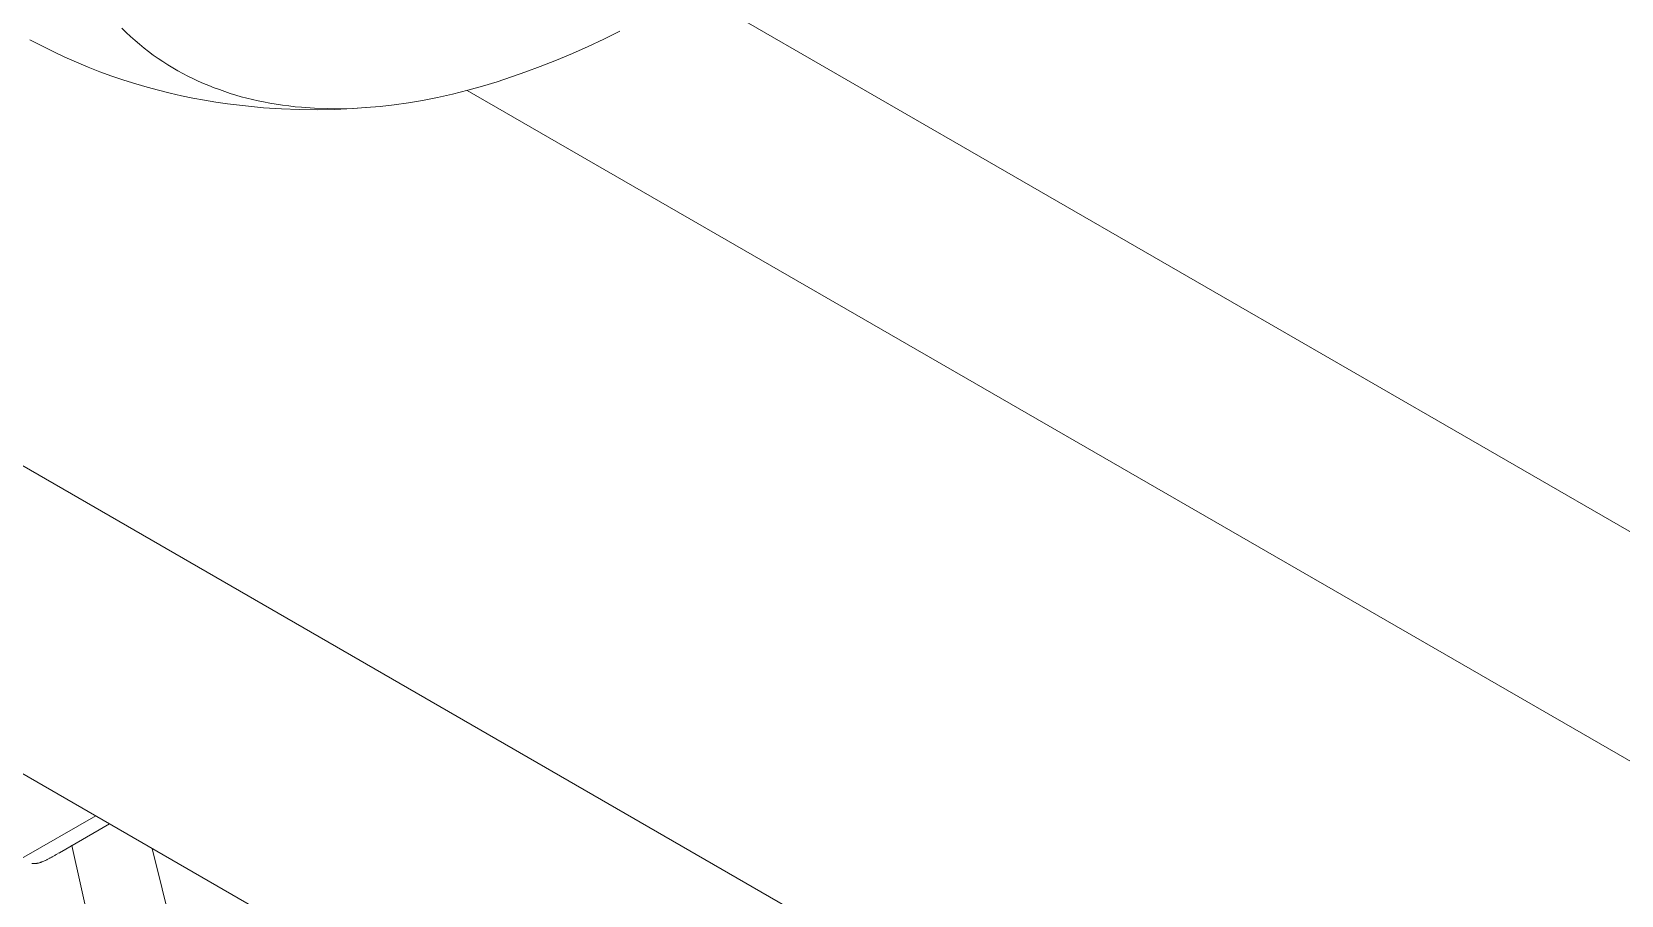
# Model space of a CAD drawing. Header units: millimetres. Extents: x -209 to 4251, y 50 to 3279.
# Drawn here: x 2612.7 to 2771.1, y 1456.8 to 1542.9 of the extents above; entities that cross this region are included whole.
import ezdxf

# ---------------------------------------------------------------- set-up
doc = ezdxf.new("R2010")
doc.units = ezdxf.units.MM
doc.layers.add('ZANO_R', color=7, linetype='Continuous', lineweight=0)

msp = doc.modelspace()

# ---------------------------------------------------------------- linework, layer by layer
at = {"layer": 'ZANO_R'}
for p, q in [((2486.35, 1572.01), (3676.71, 884.75)), ((3557.57, 1039.22), (2678.26, 1547.14)), ((2622.1, 1542.81), (2621.67, 1543.23)), ((2613.69, 1541.46), (2612.51, 1542.08)), ((2614.83, 1540.89), (2613.69, 1541.46)), ((2622.53, 1542.4), (2622.1, 1542.81)), ((2622.98, 1542), (2622.53, 1542.4)), ((2623.43, 1541.62), (2622.98, 1542)), ((2623.88, 1541.25), (2623.43, 1541.62)), ((2669.7, 1542.15), (2668.14, 1541.42)), ((2671.29, 1542.94), (2669.7, 1542.15)), ((3677.46, 853.61), (2487.09, 1540.86)), ((2615.98, 1540.35), (2614.83, 1540.89)), ((2617.14, 1539.83), (2615.98, 1540.35)), ((2624.34, 1540.9), (2623.88, 1541.25)), ((2624.8, 1540.55), (2624.34, 1540.9)), ((2625.28, 1540.22), (2624.8, 1540.55)), ((2625.76, 1539.9), (2625.28, 1540.22)), ((2626.24, 1539.58), (2625.76, 1539.9)), ((2664.98, 1540.04), (2663.38, 1539.4)), ((2666.57, 1540.71), (2664.98, 1540.04)), ((2668.14, 1541.42), (2666.57, 1540.71)), ((2618.31, 1539.35), (2617.14, 1539.83)), ((2619.49, 1538.89), (2618.31, 1539.35)), ((2620.67, 1538.46), (2619.49, 1538.89)), ((2621.87, 1538.05), (2620.67, 1538.46)), ((2626.74, 1539.28), (2626.24, 1539.58)), ((2627.24, 1538.99), (2626.74, 1539.28)), ((2627.74, 1538.72), (2627.24, 1538.99)), ((2628.25, 1538.45), (2627.74, 1538.72)), ((2628.76, 1538.2), (2628.25, 1538.45)), ((2660.52, 1538.37), (2659.08, 1537.89)), ((2661.95, 1538.87), (2660.52, 1538.37)), ((2663.38, 1539.4), (2661.95, 1538.87)), ((2623.07, 1537.67), (2621.87, 1538.05)), ((2624.2, 1537.34), (2623.07, 1537.67)), ((2625.33, 1537.04), (2624.2, 1537.34)), ((2626.47, 1536.75), (2625.33, 1537.04)), ((2627.61, 1536.49), (2626.47, 1536.75)), ((2629.28, 1537.96), (2628.76, 1538.2)), ((2629.8, 1537.73), (2629.28, 1537.96)), ((2630.33, 1537.5), (2629.8, 1537.73)), ((2630.86, 1537.29), (2630.33, 1537.5)), ((2631.39, 1537.1), (2630.86, 1537.29)), ((2631.93, 1536.91), (2631.39, 1537.1)), ((2632.48, 1536.73), (2631.93, 1536.91)), ((2633.02, 1536.56), (2632.48, 1536.73)), ((2656.14, 1537.04), (2654.64, 1536.66)), ((2656.1, 1537.03), (3556.2, 1017.35)), ((2657.62, 1537.45), (2656.14, 1537.04)), ((2659.08, 1537.89), (2657.62, 1537.45)), ((2628.75, 1536.26), (2627.61, 1536.49)), ((2629.9, 1536.04), (2628.75, 1536.26)), ((2631.05, 1535.85), (2629.9, 1536.04)), ((2632.2, 1535.68), (2631.05, 1535.85)), ((2633.99, 1535.47), (2632.2, 1535.68)), ((2633.57, 1536.4), (2633.02, 1536.56)), ((2634.12, 1536.26), (2633.57, 1536.4)), ((2635.78, 1535.3), (2633.99, 1535.47)), ((2634.68, 1536.12), (2634.12, 1536.26)), ((2635.24, 1535.99), (2634.68, 1536.12)), ((2635.79, 1535.88), (2635.24, 1535.99)), ((2637.57, 1535.18), (2635.78, 1535.3)), ((2636.42, 1535.76), (2635.79, 1535.88)), ((2637.05, 1535.65), (2636.42, 1535.76)), ((2637.68, 1535.56), (2637.05, 1535.65)), ((2639.35, 1535.12), (2637.57, 1535.18)), ((2638.32, 1535.47), (2637.68, 1535.56)), ((2638.95, 1535.4), (2638.32, 1535.47)), ((2639.59, 1535.34), (2638.95, 1535.4)), ((2640.86, 1535.25), (2639.59, 1535.34)), ((2642.14, 1535.21), (2640.86, 1535.25)), ((2642.91, 1535.13), (2641.14, 1535.1)), ((2643.43, 1535.2), (2642.14, 1535.21)), ((2644.68, 1535.21), (2642.91, 1535.13)), ((2644.72, 1535.23), (2643.43, 1535.2)), ((2646.45, 1535.34), (2644.68, 1535.21)), ((2646, 1535.31), (2644.72, 1535.23)), ((2647.41, 1535.42), (2646, 1535.31)), ((2648.82, 1535.59), (2647.41, 1535.42)), ((2650.23, 1535.79), (2648.82, 1535.59)), ((2651.63, 1536.02), (2650.23, 1535.79)), ((2653.14, 1536.32), (2651.63, 1536.02)), ((2654.64, 1536.66), (2653.14, 1536.32)), ((2641.14, 1535.1), (2639.35, 1535.12)), ((2619.07, 1464.67), (2611.68, 1460.4)), ((2620.45, 1463.87), (2615.44, 1460.98)), ((2614.86, 1460.65), (2614.93, 1460.69)), ((2614.99, 1460.72), (2614.93, 1460.69)), ((2614.99, 1460.72), (2615.03, 1460.75)), ((2615.13, 1460.8), (2615.03, 1460.75)), ((2615.13, 1460.8), (2615.26, 1460.88)), ((2615.33, 1460.92), (2615.26, 1460.88)), ((2615.42, 1460.97), (2615.4, 1460.96)), ((2616.37, 1461.52), (2616.67, 1461.7)), ((2616.67, 1461.7), (2618.49, 1453.68)), ((2626.72, 1453.19), (2624.7, 1461.41)), ((2612.69, 1459.92), (2612.74, 1459.92)), ((2612.74, 1459.92), (2612.79, 1459.91)), ((2612.79, 1459.91), (2612.84, 1459.91)), ((2612.84, 1459.91), (2612.89, 1459.91)), ((2612.89, 1459.91), (2612.94, 1459.91)), ((2613.02, 1459.91), (2612.94, 1459.91)), ((2613.02, 1459.91), (2613.11, 1459.92)), ((2613.13, 1459.92), (2613.11, 1459.92)), ((2613.13, 1459.92), (2613.19, 1459.93)), ((2613.24, 1459.94), (2613.19, 1459.93)), ((2613.24, 1459.94), (2613.28, 1459.94)), ((2613.35, 1459.96), (2613.28, 1459.94)), ((2613.35, 1459.96), (2613.44, 1459.98)), ((2613.45, 1459.99), (2613.44, 1459.98)), ((2613.45, 1459.99), (2613.53, 1460.01)), ((2613.56, 1460.02), (2613.53, 1460.01)), ((2613.56, 1460.02), (2613.61, 1460.04)), ((2613.67, 1460.06), (2613.61, 1460.04)), ((2613.67, 1460.06), (2613.7, 1460.07)), ((2613.79, 1460.1), (2613.7, 1460.07)), ((2613.79, 1460.1), (2613.88, 1460.14)), ((2613.89, 1460.15), (2613.88, 1460.14)), ((2613.89, 1460.15), (2613.97, 1460.18)), ((2614.01, 1460.2), (2613.97, 1460.18)), ((2614.01, 1460.2), (2614.07, 1460.23)), ((2614.12, 1460.25), (2614.07, 1460.23)), ((2614.12, 1460.25), (2614.18, 1460.28)), ((2614.24, 1460.31), (2614.18, 1460.28)), ((2614.24, 1460.31), (2614.29, 1460.34)), ((2614.36, 1460.37), (2614.29, 1460.34)), ((2614.36, 1460.37), (2614.41, 1460.4)), ((2614.48, 1460.44), (2614.41, 1460.4)), ((2614.48, 1460.44), (2614.54, 1460.47)), ((2614.61, 1460.51), (2614.54, 1460.47)), ((2614.61, 1460.51), (2614.68, 1460.55)), ((2614.73, 1460.57), (2614.68, 1460.55)), ((2614.73, 1460.57), (2614.84, 1460.64)), ((2614.86, 1460.65), (2614.84, 1460.64))]:
    msp.add_line(p, q, dxfattribs=at)

doc.saveas('drawing.dxf')
